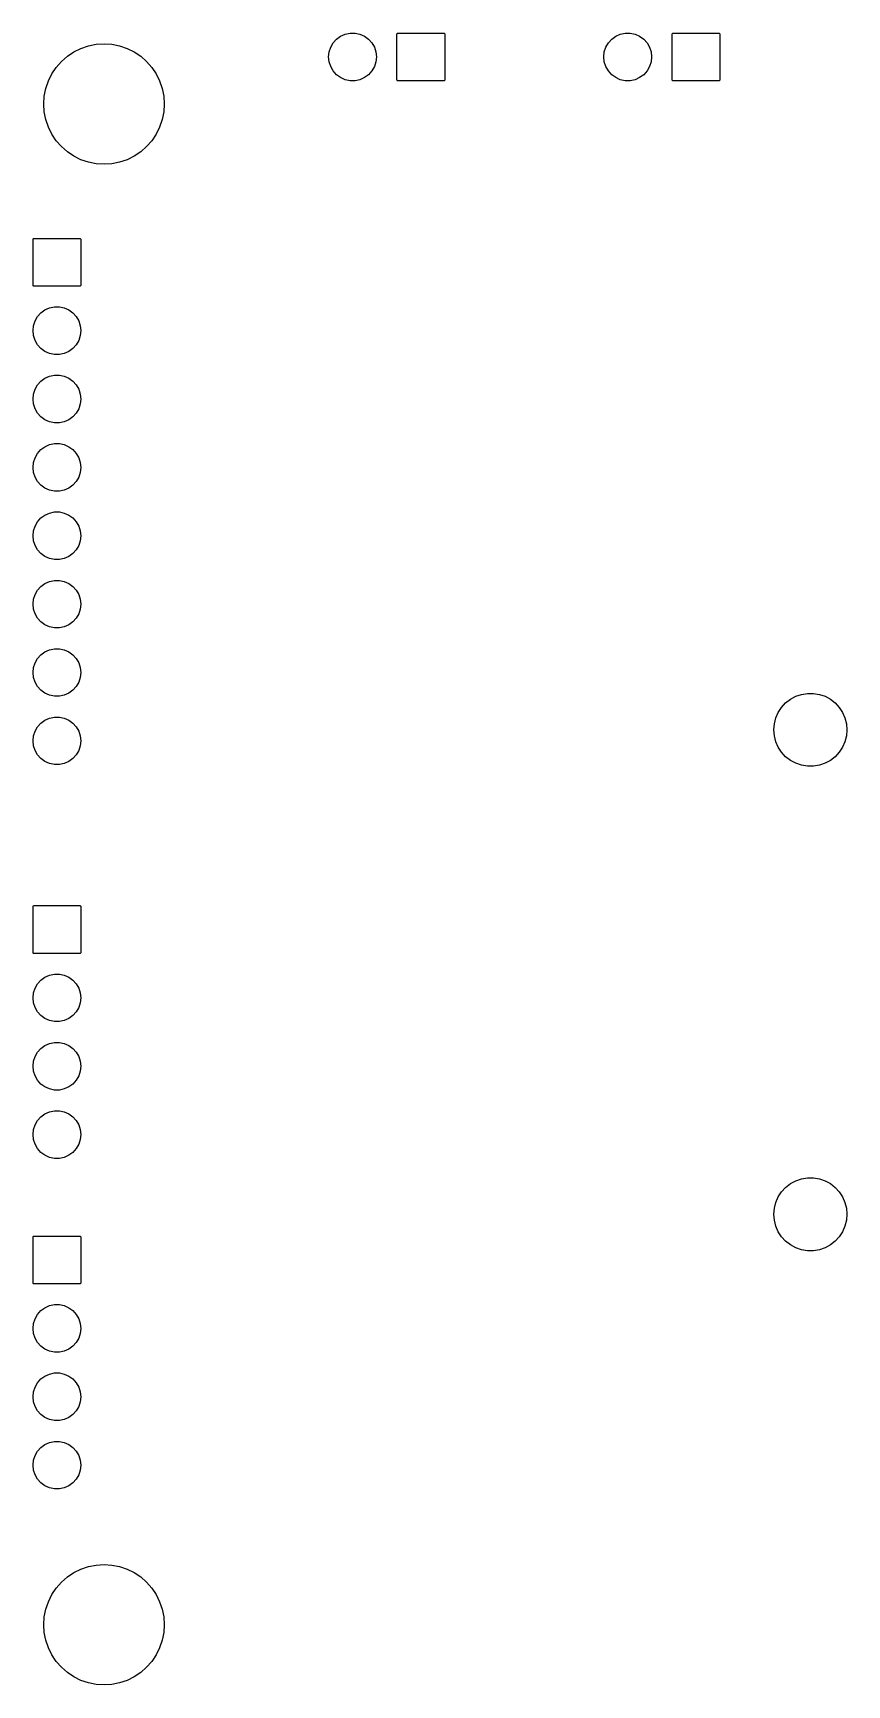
# Model space of a CAD drawing. Extents: x 108 to 210, y -134 to -72.
# Drawn here: x 108.1 to 138.4, y -134 to -72.6 of the extents above; entities that cross this region are included whole.
import ezdxf

# ---------------------------------------------------------------- set-up
doc = ezdxf.new("R2010")
doc.units = 0
doc.layers.add('BLACK', color=7, linetype='CONTINUOUS')

msp = doc.modelspace()

# ---------------------------------------------------------------- linework, layer by layer
at = {"layer": 'BLACK', "linetype": 'CONTINUOUS'}
for p, q in [((110.170763, -73.088258), (110.457882, -73.031146)), ((110.457882, -73.031146), (110.75, -73.012)), ((110.75, -73.012), (111.042118, -73.031146)), ((111.042118, -73.031146), (111.329237, -73.088258)), ((119.173772, -73.138818), (119.266593, -72.978047)), ((119.266593, -72.978047), (119.390812, -72.840087)), ((119.390812, -72.840087), (119.541, -72.730969)), ((119.541, -72.730969), (119.710593, -72.655462)), ((119.710593, -72.655462), (119.892179, -72.616865)), ((119.892179, -72.616865), (120.077821, -72.616865)), ((120.077821, -72.616865), (120.259407, -72.655462)), ((120.259407, -72.655462), (120.429, -72.730969)), ((120.429, -72.730969), (120.579188, -72.840087)), ((120.579188, -72.840087), (120.703407, -72.978047)), ((120.703407, -72.978047), (120.796228, -73.138818)), ((121.637, -72.65), (121.639893, -72.635458)), ((121.637, -74.35), (121.637, -72.65)), ((121.639893, -72.635458), (121.64813, -72.62313)), ((121.64813, -72.62313), (121.660458, -72.614893)), ((121.660458, -72.614893), (121.675, -72.612)), ((121.675, -72.612), (123.375, -72.612)), ((123.375, -72.612), (123.389542, -72.614893)), ((123.389542, -72.614893), (123.40187, -72.62313)), ((123.40187, -72.62313), (123.410107, -72.635458)), ((123.410107, -72.635458), (123.413, -72.65)), ((123.413, -72.65), (123.413, -74.35)), ((129.398772, -73.138818), (129.491593, -72.978047)), ((129.491593, -72.978047), (129.615812, -72.840087)), ((129.615812, -72.840087), (129.766, -72.730969)), ((129.766, -72.730969), (129.935593, -72.655462)), ((129.935593, -72.655462), (130.117179, -72.616865)), ((130.117179, -72.616865), (130.302821, -72.616865)), ((130.302821, -72.616865), (130.484407, -72.655462)), ((130.484407, -72.655462), (130.654, -72.730969)), ((130.654, -72.730969), (130.804188, -72.840087)), ((130.804188, -72.840087), (130.928407, -72.978047)), ((130.928407, -72.978047), (131.021228, -73.138818)), ((131.862, -72.65), (131.864893, -72.635458)), ((131.862, -74.35), (131.862, -72.65)), ((131.864893, -72.635458), (131.87313, -72.62313)), ((131.87313, -72.62313), (131.885458, -72.614893)), ((131.885458, -72.614893), (131.9, -72.612)), ((131.9, -72.612), (133.6, -72.612)), ((133.6, -72.612), (133.614542, -72.614893)), ((133.614542, -72.614893), (133.62687, -72.62313)), ((133.62687, -72.62313), (133.635107, -72.635458)), ((133.635107, -72.635458), (133.638, -72.65)), ((133.638, -72.65), (133.638, -74.35)), ((109.167495, -73.667495), (109.387592, -73.474475)), ((109.387592, -73.474475), (109.631, -73.311835)), ((109.631, -73.311835), (109.893554, -73.182358)), ((109.893554, -73.182358), (110.170763, -73.088258)), ((111.329237, -73.088258), (111.606446, -73.182358)), ((111.606446, -73.182358), (111.869, -73.311835)), ((111.869, -73.311835), (112.112408, -73.474475)), ((112.112408, -73.474475), (112.332505, -73.667495)), ((119.097, -73.5), (119.116405, -73.315374)), ((119.116405, -73.684626), (119.097, -73.5)), ((119.116405, -73.315374), (119.173772, -73.138818)), ((120.796228, -73.138818), (120.853595, -73.315374)), ((120.853595, -73.315374), (120.873, -73.5)), ((120.873, -73.5), (120.853595, -73.684626)), ((129.322, -73.5), (129.341405, -73.315374)), ((129.341405, -73.684626), (129.322, -73.5)), ((129.341405, -73.315374), (129.398772, -73.138818)), ((131.021228, -73.138818), (131.078595, -73.315374)), ((131.078595, -73.315374), (131.098, -73.5)), ((131.098, -73.5), (131.078595, -73.684626)), ((108.682358, -74.393554), (108.811835, -74.131)), ((108.811835, -74.131), (108.974475, -73.887592)), ((108.974475, -73.887592), (109.167495, -73.667495)), ((112.332505, -73.667495), (112.525525, -73.887592)), ((112.525525, -73.887592), (112.688165, -74.131)), ((112.688165, -74.131), (112.817642, -74.393554)), ((119.173772, -73.861182), (119.116405, -73.684626)), ((119.266593, -74.021953), (119.173772, -73.861182)), ((119.390812, -74.159913), (119.266593, -74.021953)), ((119.541, -74.269031), (119.390812, -74.159913)), ((120.579188, -74.159913), (120.429, -74.269031)), ((120.703407, -74.021953), (120.579188, -74.159913)), ((120.796228, -73.861182), (120.703407, -74.021953)), ((120.853595, -73.684626), (120.796228, -73.861182)), ((129.398772, -73.861182), (129.341405, -73.684626)), ((129.491593, -74.021953), (129.398772, -73.861182)), ((129.615812, -74.159913), (129.491593, -74.021953)), ((129.766, -74.269031), (129.615812, -74.159913)), ((130.804188, -74.159913), (130.654, -74.269031)), ((130.928407, -74.021953), (130.804188, -74.159913)), ((131.021228, -73.861182), (130.928407, -74.021953)), ((131.078595, -73.684626), (131.021228, -73.861182)), ((108.531146, -74.957882), (108.588258, -74.670763)), ((108.588258, -74.670763), (108.682358, -74.393554)), ((112.817642, -74.393554), (112.911742, -74.670763)), ((112.911742, -74.670763), (112.968854, -74.957882)), ((119.710593, -74.344538), (119.541, -74.269031)), ((119.892179, -74.383135), (119.710593, -74.344538)), ((120.077821, -74.383135), (119.892179, -74.383135)), ((120.259407, -74.344538), (120.077821, -74.383135)), ((120.429, -74.269031), (120.259407, -74.344538)), ((121.639893, -74.364542), (121.637, -74.35)), ((121.64813, -74.37687), (121.639893, -74.364542)), ((121.660458, -74.385107), (121.64813, -74.37687)), ((121.675, -74.388), (121.660458, -74.385107)), ((123.375, -74.388), (121.675, -74.388)), ((123.389542, -74.385107), (123.375, -74.388)), ((123.40187, -74.37687), (123.389542, -74.385107)), ((123.410107, -74.364542), (123.40187, -74.37687)), ((123.413, -74.35), (123.410107, -74.364542)), ((129.935593, -74.344538), (129.766, -74.269031)), ((130.117179, -74.383135), (129.935593, -74.344538)), ((130.302821, -74.383135), (130.117179, -74.383135)), ((130.484407, -74.344538), (130.302821, -74.383135)), ((130.654, -74.269031), (130.484407, -74.344538)), ((131.864893, -74.364542), (131.862, -74.35)), ((131.87313, -74.37687), (131.864893, -74.364542)), ((131.885458, -74.385107), (131.87313, -74.37687)), ((131.9, -74.388), (131.885458, -74.385107)), ((133.6, -74.388), (131.9, -74.388)), ((133.614542, -74.385107), (133.6, -74.388)), ((133.62687, -74.37687), (133.614542, -74.385107)), ((133.635107, -74.364542), (133.62687, -74.37687)), ((133.638, -74.35), (133.635107, -74.364542)), ((108.512, -75.25), (108.531146, -74.957882)), ((108.531146, -75.542118), (108.512, -75.25)), ((112.968854, -74.957882), (112.988, -75.25)), ((112.988, -75.25), (112.968854, -75.542118)), ((108.588258, -75.829237), (108.531146, -75.542118)), ((108.682358, -76.106446), (108.588258, -75.829237)), ((112.911742, -75.829237), (112.817642, -76.106446)), ((112.968854, -75.542118), (112.911742, -75.829237)), ((108.811835, -76.369), (108.682358, -76.106446)), ((108.974475, -76.612408), (108.811835, -76.369)), ((109.167495, -76.832505), (108.974475, -76.612408)), ((112.525525, -76.612408), (112.332505, -76.832505)), ((112.688165, -76.369), (112.525525, -76.612408)), ((112.817642, -76.106446), (112.688165, -76.369)), ((109.387592, -77.025525), (109.167495, -76.832505)), ((109.631, -77.188165), (109.387592, -77.025525)), ((109.893554, -77.317642), (109.631, -77.188165)), ((110.170763, -77.411742), (109.893554, -77.317642)), ((111.606446, -77.317642), (111.329237, -77.411742)), ((111.869, -77.188165), (111.606446, -77.317642)), ((112.112408, -77.025525), (111.869, -77.188165)), ((112.332505, -76.832505), (112.112408, -77.025525)), ((110.457882, -77.468854), (110.170763, -77.411742)), ((110.75, -77.488), (110.457882, -77.468854)), ((111.042118, -77.468854), (110.75, -77.488)), ((111.329237, -77.411742), (111.042118, -77.468854)), ((108.112, -80.28), (108.114893, -80.265458)), ((108.112, -81.98), (108.112, -80.28)), ((108.114893, -80.265458), (108.12313, -80.25313)), ((108.12313, -80.25313), (108.135458, -80.244893)), ((108.135458, -80.244893), (108.15, -80.242)), ((108.15, -80.242), (109.85, -80.242)), ((109.85, -80.242), (109.864542, -80.244893)), ((109.864542, -80.244893), (109.87687, -80.25313)), ((109.87687, -80.25313), (109.885107, -80.265458)), ((109.885107, -80.265458), (109.888, -80.28)), ((109.888, -80.28), (109.888, -81.98)), ((108.114893, -81.994542), (108.112, -81.98)), ((108.12313, -82.00687), (108.114893, -81.994542)), ((108.135458, -82.015107), (108.12313, -82.00687)), ((108.15, -82.018), (108.135458, -82.015107)), ((109.85, -82.018), (108.15, -82.018)), ((109.864542, -82.015107), (109.85, -82.018)), ((109.87687, -82.00687), (109.864542, -82.015107)), ((109.885107, -81.994542), (109.87687, -82.00687)), ((109.888, -81.98), (109.885107, -81.994542)), ((108.556, -82.900969), (108.725593, -82.825462)), ((108.725593, -82.825462), (108.907179, -82.786865)), ((108.907179, -82.786865), (109.092821, -82.786865)), ((109.092821, -82.786865), (109.274407, -82.825462)), ((109.274407, -82.825462), (109.444, -82.900969)), ((108.131405, -83.485374), (108.188772, -83.308818)), ((108.188772, -83.308818), (108.281593, -83.148047)), ((108.281593, -83.148047), (108.405812, -83.010087)), ((108.405812, -83.010087), (108.556, -82.900969)), ((109.444, -82.900969), (109.594188, -83.010087)), ((109.594188, -83.010087), (109.718407, -83.148047)), ((109.718407, -83.148047), (109.811228, -83.308818)), ((109.811228, -83.308818), (109.868595, -83.485374)), ((108.112, -83.67), (108.131405, -83.485374)), ((108.131405, -83.854626), (108.112, -83.67)), ((108.188772, -84.031182), (108.131405, -83.854626)), ((108.281593, -84.191953), (108.188772, -84.031182)), ((109.811228, -84.031182), (109.718407, -84.191953)), ((109.868595, -83.854626), (109.811228, -84.031182)), ((109.868595, -83.485374), (109.888, -83.67)), ((109.888, -83.67), (109.868595, -83.854626)), ((108.405812, -84.329913), (108.281593, -84.191953)), ((108.556, -84.439031), (108.405812, -84.329913)), ((108.725593, -84.514538), (108.556, -84.439031)), ((108.907179, -84.553135), (108.725593, -84.514538)), ((109.092821, -84.553135), (108.907179, -84.553135)), ((109.274407, -84.514538), (109.092821, -84.553135)), ((109.444, -84.439031), (109.274407, -84.514538)), ((109.594188, -84.329913), (109.444, -84.439031)), ((109.718407, -84.191953), (109.594188, -84.329913)), ((108.131405, -86.025374), (108.188772, -85.848818)), ((108.188772, -85.848818), (108.281593, -85.688047)), ((108.281593, -85.688047), (108.405812, -85.550087)), ((108.405812, -85.550087), (108.556, -85.440969)), ((108.556, -85.440969), (108.725593, -85.365462)), ((108.725593, -85.365462), (108.907179, -85.326865)), ((108.907179, -85.326865), (109.092821, -85.326865)), ((109.092821, -85.326865), (109.274407, -85.365462)), ((109.274407, -85.365462), (109.444, -85.440969)), ((109.444, -85.440969), (109.594188, -85.550087)), ((109.594188, -85.550087), (109.718407, -85.688047)), ((109.718407, -85.688047), (109.811228, -85.848818)), ((109.811228, -85.848818), (109.868595, -86.025374)), ((108.112, -86.21), (108.131405, -86.025374)), ((108.131405, -86.394626), (108.112, -86.21)), ((108.188772, -86.571182), (108.131405, -86.394626)), ((109.868595, -86.394626), (109.811228, -86.571182)), ((109.868595, -86.025374), (109.888, -86.21)), ((109.888, -86.21), (109.868595, -86.394626)), ((108.281593, -86.731953), (108.188772, -86.571182)), ((108.405812, -86.869913), (108.281593, -86.731953)), ((108.556, -86.979031), (108.405812, -86.869913)), ((108.725593, -87.054538), (108.556, -86.979031)), ((108.907179, -87.093135), (108.725593, -87.054538)), ((109.092821, -87.093135), (108.907179, -87.093135)), ((109.274407, -87.054538), (109.092821, -87.093135)), ((109.444, -86.979031), (109.274407, -87.054538)), ((109.594188, -86.869913), (109.444, -86.979031)), ((109.718407, -86.731953), (109.594188, -86.869913)), ((109.811228, -86.571182), (109.718407, -86.731953)), ((108.188772, -88.388818), (108.281593, -88.228047)), ((108.281593, -88.228047), (108.405812, -88.090087)), ((108.405812, -88.090087), (108.556, -87.980969)), ((108.556, -87.980969), (108.725593, -87.905462)), ((108.725593, -87.905462), (108.907179, -87.866865)), ((108.907179, -87.866865), (109.092821, -87.866865)), ((109.092821, -87.866865), (109.274407, -87.905462)), ((109.274407, -87.905462), (109.444, -87.980969)), ((109.444, -87.980969), (109.594188, -88.090087)), ((109.594188, -88.090087), (109.718407, -88.228047)), ((109.718407, -88.228047), (109.811228, -88.388818)), ((108.112, -88.75), (108.131405, -88.565374)), ((108.131405, -88.934626), (108.112, -88.75)), ((108.131405, -88.565374), (108.188772, -88.388818)), ((108.188772, -89.111182), (108.131405, -88.934626)), ((109.811228, -88.388818), (109.868595, -88.565374)), ((109.868595, -88.934626), (109.811228, -89.111182)), ((109.868595, -88.565374), (109.888, -88.75)), ((109.888, -88.75), (109.868595, -88.934626)), ((108.281593, -89.271953), (108.188772, -89.111182)), ((108.405812, -89.409913), (108.281593, -89.271953)), ((108.556, -89.519031), (108.405812, -89.409913)), ((108.725593, -89.594538), (108.556, -89.519031)), ((108.907179, -89.633135), (108.725593, -89.594538)), ((109.274407, -89.594538), (109.092821, -89.633135)), ((109.444, -89.519031), (109.274407, -89.594538)), ((109.594188, -89.409913), (109.444, -89.519031)), ((109.718407, -89.271953), (109.594188, -89.409913)), ((109.811228, -89.111182), (109.718407, -89.271953)), ((109.092821, -89.633135), (108.907179, -89.633135)), ((108.188772, -90.928818), (108.281593, -90.768047)), ((108.281593, -90.768047), (108.405812, -90.630087)), ((108.405812, -90.630087), (108.556, -90.520969)), ((108.556, -90.520969), (108.725593, -90.445462)), ((108.725593, -90.445462), (108.907179, -90.406865)), ((108.907179, -90.406865), (109.092821, -90.406865)), ((109.092821, -90.406865), (109.274407, -90.445462)), ((109.274407, -90.445462), (109.444, -90.520969)), ((109.444, -90.520969), (109.594188, -90.630087)), ((109.594188, -90.630087), (109.718407, -90.768047)), ((109.718407, -90.768047), (109.811228, -90.928818)), ((108.112, -91.29), (108.131405, -91.105374)), ((108.131405, -91.474626), (108.112, -91.29)), ((108.131405, -91.105374), (108.188772, -90.928818)), ((109.811228, -90.928818), (109.868595, -91.105374)), ((109.868595, -91.105374), (109.888, -91.29)), ((109.888, -91.29), (109.868595, -91.474626)), ((108.188772, -91.651182), (108.131405, -91.474626)), ((108.281593, -91.811953), (108.188772, -91.651182)), ((108.405812, -91.949913), (108.281593, -91.811953)), ((108.556, -92.059031), (108.405812, -91.949913)), ((108.725593, -92.134538), (108.556, -92.059031)), ((109.444, -92.059031), (109.274407, -92.134538)), ((109.594188, -91.949913), (109.444, -92.059031)), ((109.718407, -91.811953), (109.594188, -91.949913)), ((109.811228, -91.651182), (109.718407, -91.811953)), ((109.868595, -91.474626), (109.811228, -91.651182)), ((108.907179, -92.173135), (108.725593, -92.134538)), ((109.092821, -92.173135), (108.907179, -92.173135)), ((109.274407, -92.134538), (109.092821, -92.173135)), ((108.281593, -93.308047), (108.405812, -93.170087)), ((108.405812, -93.170087), (108.556, -93.060969)), ((108.556, -93.060969), (108.725593, -92.985462)), ((108.725593, -92.985462), (108.907179, -92.946865)), ((108.907179, -92.946865), (109.092821, -92.946865)), ((109.092821, -92.946865), (109.274407, -92.985462)), ((109.274407, -92.985462), (109.444, -93.060969)), ((109.444, -93.060969), (109.594188, -93.170087)), ((109.594188, -93.170087), (109.718407, -93.308047)), ((108.112, -93.83), (108.131405, -93.645374)), ((108.131405, -94.014626), (108.112, -93.83)), ((108.131405, -93.645374), (108.188772, -93.468818)), ((108.188772, -93.468818), (108.281593, -93.308047)), ((109.718407, -93.308047), (109.811228, -93.468818)), ((109.811228, -93.468818), (109.868595, -93.645374)), ((109.868595, -93.645374), (109.888, -93.83)), ((109.888, -93.83), (109.868595, -94.014626)), ((108.188772, -94.191182), (108.131405, -94.014626)), ((108.281593, -94.351953), (108.188772, -94.191182)), ((108.405812, -94.489913), (108.281593, -94.351953)), ((108.556, -94.599031), (108.405812, -94.489913)), ((109.594188, -94.489913), (109.444, -94.599031)), ((109.718407, -94.351953), (109.594188, -94.489913)), ((109.811228, -94.191182), (109.718407, -94.351953)), ((109.868595, -94.014626), (109.811228, -94.191182)), ((108.725593, -94.674538), (108.556, -94.599031)), ((108.907179, -94.713135), (108.725593, -94.674538)), ((109.092821, -94.713135), (108.907179, -94.713135)), ((109.274407, -94.674538), (109.092821, -94.713135)), ((109.444, -94.599031), (109.274407, -94.674538)), ((108.281593, -95.848047), (108.405812, -95.710087)), ((108.405812, -95.710087), (108.556, -95.600969)), ((108.556, -95.600969), (108.725593, -95.525462)), ((108.725593, -95.525462), (108.907179, -95.486865)), ((108.907179, -95.486865), (109.092821, -95.486865)), ((109.092821, -95.486865), (109.274407, -95.525462)), ((109.274407, -95.525462), (109.444, -95.600969)), ((109.444, -95.600969), (109.594188, -95.710087)), ((109.594188, -95.710087), (109.718407, -95.848047)), ((108.112, -96.37), (108.131405, -96.185374)), ((108.131405, -96.185374), (108.188772, -96.008818)), ((108.188772, -96.008818), (108.281593, -95.848047)), ((109.718407, -95.848047), (109.811228, -96.008818)), ((109.811228, -96.008818), (109.868595, -96.185374)), ((109.868595, -96.185374), (109.888, -96.37)), ((108.131405, -96.554626), (108.112, -96.37)), ((108.188772, -96.731182), (108.131405, -96.554626)), ((108.281593, -96.891953), (108.188772, -96.731182)), ((108.405812, -97.029913), (108.281593, -96.891953)), ((109.718407, -96.891953), (109.594188, -97.029913)), ((109.811228, -96.731182), (109.718407, -96.891953)), ((109.868595, -96.554626), (109.811228, -96.731182)), ((109.888, -96.37), (109.868595, -96.554626)), ((108.556, -97.139031), (108.405812, -97.029913)), ((108.725593, -97.214538), (108.556, -97.139031)), ((108.907179, -97.253135), (108.725593, -97.214538)), ((109.092821, -97.253135), (108.907179, -97.253135)), ((109.274407, -97.214538), (109.092821, -97.253135)), ((109.444, -97.139031), (109.274407, -97.214538)), ((109.594188, -97.029913), (109.444, -97.139031)), ((135.927716, -97.665408), (136.07971, -97.500298)), ((136.07971, -97.500298), (136.256807, -97.362458)), ((136.256807, -97.362458), (136.454176, -97.255647)), ((136.454176, -97.255647), (136.666434, -97.182779)), ((136.666434, -97.182779), (136.887791, -97.145841)), ((136.887791, -97.145841), (137.112209, -97.145841)), ((137.112209, -97.145841), (137.333566, -97.182779)), ((137.333566, -97.182779), (137.545824, -97.255647)), ((137.545824, -97.255647), (137.743193, -97.362458)), ((137.743193, -97.362458), (137.92029, -97.500298)), ((137.92029, -97.500298), (138.072284, -97.665408)), ((108.405812, -98.250087), (108.556, -98.140969)), ((108.556, -98.140969), (108.725593, -98.065462)), ((108.725593, -98.065462), (108.907179, -98.026865)), ((108.907179, -98.026865), (109.092821, -98.026865)), ((109.092821, -98.026865), (109.274407, -98.065462)), ((109.274407, -98.065462), (109.444, -98.140969)), ((109.444, -98.140969), (109.594188, -98.250087)), ((135.659732, -98.276349), (135.714824, -98.058798)), ((135.714824, -98.058798), (135.804971, -97.853283)), ((135.804971, -97.853283), (135.927716, -97.665408)), ((138.072284, -97.665408), (138.195029, -97.853283)), ((138.195029, -97.853283), (138.285176, -98.058798)), ((138.285176, -98.058798), (138.340268, -98.276349)), ((108.112, -98.91), (108.131405, -98.725374)), ((108.131405, -98.725374), (108.188772, -98.548818)), ((108.188772, -98.548818), (108.281593, -98.388047)), ((108.281593, -98.388047), (108.405812, -98.250087)), ((109.594188, -98.250087), (109.718407, -98.388047)), ((109.718407, -98.388047), (109.811228, -98.548818)), ((109.811228, -98.548818), (109.868595, -98.725374)), ((109.868595, -98.725374), (109.888, -98.91)), ((135.6412, -98.5), (135.659732, -98.276349)), ((135.659732, -98.723651), (135.6412, -98.5)), ((135.714824, -98.941202), (135.659732, -98.723651)), ((138.340268, -98.723651), (138.285176, -98.941202)), ((138.340268, -98.276349), (138.3588, -98.5)), ((138.3588, -98.5), (138.340268, -98.723651)), ((108.131405, -99.094626), (108.112, -98.91)), ((108.188772, -99.271182), (108.131405, -99.094626)), ((108.281593, -99.431953), (108.188772, -99.271182)), ((109.811228, -99.271182), (109.718407, -99.431953)), ((109.868595, -99.094626), (109.811228, -99.271182)), ((109.888, -98.91), (109.868595, -99.094626)), ((135.804971, -99.146717), (135.714824, -98.941202)), ((135.927716, -99.334592), (135.804971, -99.146717)), ((136.07971, -99.499702), (135.927716, -99.334592)), ((138.072284, -99.334592), (137.92029, -99.499702)), ((138.195029, -99.146717), (138.072284, -99.334592)), ((138.285176, -98.941202), (138.195029, -99.146717)), ((108.405812, -99.569913), (108.281593, -99.431953)), ((108.556, -99.679031), (108.405812, -99.569913)), ((108.725593, -99.754538), (108.556, -99.679031)), ((108.907179, -99.793135), (108.725593, -99.754538)), ((109.092821, -99.793135), (108.907179, -99.793135)), ((109.274407, -99.754538), (109.092821, -99.793135)), ((109.444, -99.679031), (109.274407, -99.754538)), ((109.594188, -99.569913), (109.444, -99.679031)), ((109.718407, -99.431953), (109.594188, -99.569913)), ((136.256807, -99.637542), (136.07971, -99.499702)), ((136.454176, -99.744353), (136.256807, -99.637542)), ((136.666434, -99.817221), (136.454176, -99.744353)), ((136.887791, -99.854159), (136.666434, -99.817221)), ((137.112209, -99.854159), (136.887791, -99.854159)), ((137.333566, -99.817221), (137.112209, -99.854159)), ((137.545824, -99.744353), (137.333566, -99.817221)), ((137.743193, -99.637542), (137.545824, -99.744353)), ((137.92029, -99.499702), (137.743193, -99.637542)), ((108.112, -105.07), (108.114893, -105.055458)), ((108.112, -106.77), (108.112, -105.07)), ((108.114893, -105.055458), (108.12313, -105.04313)), ((108.12313, -105.04313), (108.135458, -105.034893)), ((108.135458, -105.034893), (108.15, -105.032)), ((108.15, -105.032), (109.85, -105.032)), ((109.85, -105.032), (109.864542, -105.034893)), ((109.864542, -105.034893), (109.87687, -105.04313)), ((109.87687, -105.04313), (109.885107, -105.055458)), ((109.885107, -105.055458), (109.888, -105.07)), ((109.888, -105.07), (109.888, -106.77)), ((108.114893, -106.784542), (108.112, -106.77)), ((108.12313, -106.79687), (108.114893, -106.784542)), ((109.885107, -106.784542), (109.87687, -106.79687)), ((109.888, -106.77), (109.885107, -106.784542)), ((108.135458, -106.805107), (108.12313, -106.79687)), ((108.15, -106.808), (108.135458, -106.805107)), ((109.85, -106.808), (108.15, -106.808)), ((109.864542, -106.805107), (109.85, -106.808)), ((109.87687, -106.79687), (109.864542, -106.805107)), ((108.188772, -108.098818), (108.281593, -107.938047)), ((108.281593, -107.938047), (108.405812, -107.800087)), ((108.405812, -107.800087), (108.556, -107.690969)), ((108.556, -107.690969), (108.725593, -107.615462)), ((108.725593, -107.615462), (108.907179, -107.576865)), ((108.907179, -107.576865), (109.092821, -107.576865)), ((109.092821, -107.576865), (109.274407, -107.615462)), ((109.274407, -107.615462), (109.444, -107.690969)), ((109.444, -107.690969), (109.594188, -107.800087)), ((109.594188, -107.800087), (109.718407, -107.938047)), ((109.718407, -107.938047), (109.811228, -108.098818)), ((108.112, -108.46), (108.131405, -108.275374)), ((108.131405, -108.644626), (108.112, -108.46)), ((108.131405, -108.275374), (108.188772, -108.098818)), ((109.811228, -108.098818), (109.868595, -108.275374)), ((109.868595, -108.275374), (109.888, -108.46)), ((109.888, -108.46), (109.868595, -108.644626)), ((108.188772, -108.821182), (108.131405, -108.644626)), ((108.281593, -108.981953), (108.188772, -108.821182)), ((108.405812, -109.119913), (108.281593, -108.981953)), ((108.556, -109.229031), (108.405812, -109.119913)), ((108.725593, -109.304538), (108.556, -109.229031)), ((109.444, -109.229031), (109.274407, -109.304538)), ((109.594188, -109.119913), (109.444, -109.229031)), ((109.718407, -108.981953), (109.594188, -109.119913)), ((109.811228, -108.821182), (109.718407, -108.981953)), ((109.868595, -108.644626), (109.811228, -108.821182)), ((108.907179, -109.343135), (108.725593, -109.304538)), ((109.092821, -109.343135), (108.907179, -109.343135)), ((109.274407, -109.304538), (109.092821, -109.343135)), ((108.281593, -110.478047), (108.405812, -110.340087)), ((108.405812, -110.340087), (108.556, -110.230969)), ((108.556, -110.230969), (108.725593, -110.155462)), ((108.725593, -110.155462), (108.907179, -110.116865)), ((108.907179, -110.116865), (109.092821, -110.116865)), ((109.092821, -110.116865), (109.274407, -110.155462)), ((109.274407, -110.155462), (109.444, -110.230969)), ((109.444, -110.230969), (109.594188, -110.340087)), ((109.594188, -110.340087), (109.718407, -110.478047)), ((108.112, -111), (108.131405, -110.815374)), ((108.131405, -111.184626), (108.112, -111)), ((108.131405, -110.815374), (108.188772, -110.638818)), ((108.188772, -110.638818), (108.281593, -110.478047)), ((109.718407, -110.478047), (109.811228, -110.638818)), ((109.811228, -110.638818), (109.868595, -110.815374)), ((109.868595, -110.815374), (109.888, -111)), ((109.888, -111), (109.868595, -111.184626)), ((108.188772, -111.361182), (108.131405, -111.184626)), ((108.281593, -111.521953), (108.188772, -111.361182)), ((108.405812, -111.659913), (108.281593, -111.521953)), ((108.556, -111.769031), (108.405812, -111.659913)), ((109.594188, -111.659913), (109.444, -111.769031)), ((109.718407, -111.521953), (109.594188, -111.659913)), ((109.811228, -111.361182), (109.718407, -111.521953)), ((109.868595, -111.184626), (109.811228, -111.361182)), ((108.725593, -111.844538), (108.556, -111.769031)), ((108.907179, -111.883135), (108.725593, -111.844538)), ((109.092821, -111.883135), (108.907179, -111.883135)), ((109.274407, -111.844538), (109.092821, -111.883135)), ((109.444, -111.769031), (109.274407, -111.844538)), ((108.281593, -113.018047), (108.405812, -112.880087)), ((108.405812, -112.880087), (108.556, -112.770969)), ((108.556, -112.770969), (108.725593, -112.695462)), ((108.725593, -112.695462), (108.907179, -112.656865)), ((108.907179, -112.656865), (109.092821, -112.656865)), ((109.092821, -112.656865), (109.274407, -112.695462)), ((109.274407, -112.695462), (109.444, -112.770969)), ((109.444, -112.770969), (109.594188, -112.880087)), ((109.594188, -112.880087), (109.718407, -113.018047)), ((108.112, -113.54), (108.131405, -113.355374)), ((108.131405, -113.724626), (108.112, -113.54)), ((108.131405, -113.355374), (108.188772, -113.178818)), ((108.188772, -113.178818), (108.281593, -113.018047)), ((109.718407, -113.018047), (109.811228, -113.178818)), ((109.811228, -113.178818), (109.868595, -113.355374)), ((109.868595, -113.355374), (109.888, -113.54)), ((109.888, -113.54), (109.868595, -113.724626)), ((108.188772, -113.901182), (108.131405, -113.724626)), ((108.281593, -114.061953), (108.188772, -113.901182)), ((108.405812, -114.199913), (108.281593, -114.061953)), ((109.718407, -114.061953), (109.594188, -114.199913)), ((109.811228, -113.901182), (109.718407, -114.061953)), ((109.868595, -113.724626), (109.811228, -113.901182)), ((108.556, -114.309031), (108.405812, -114.199913)), ((108.725593, -114.384538), (108.556, -114.309031)), ((108.907179, -114.423135), (108.725593, -114.384538)), ((109.092821, -114.423135), (108.907179, -114.423135)), ((109.274407, -114.384538), (109.092821, -114.423135)), ((109.444, -114.309031), (109.274407, -114.384538)), ((109.594188, -114.199913), (109.444, -114.309031)), ((136.07971, -115.500298), (136.256807, -115.362458)), ((136.256807, -115.362458), (136.454176, -115.255647)), ((136.454176, -115.255647), (136.666434, -115.182779)), ((136.666434, -115.182779), (136.887791, -115.145841)), ((136.887791, -115.145841), (137.112209, -115.145841)), ((137.112209, -115.145841), (137.333566, -115.182779)), ((137.333566, -115.182779), (137.545824, -115.255647)), ((137.545824, -115.255647), (137.743193, -115.362458)), ((137.743193, -115.362458), (137.92029, -115.500298)), ((135.714824, -116.058798), (135.804971, -115.853283)), ((135.804971, -115.853283), (135.927716, -115.665408)), ((135.927716, -115.665408), (136.07971, -115.500298)), ((137.92029, -115.500298), (138.072284, -115.665408)), ((138.072284, -115.665408), (138.195029, -115.853283)), ((138.195029, -115.853283), (138.285176, -116.058798)), ((135.6412, -116.5), (135.659732, -116.276349)), ((135.659732, -116.723651), (135.6412, -116.5)), ((135.659732, -116.276349), (135.714824, -116.058798)), ((138.285176, -116.058798), (138.340268, -116.276349)), ((138.340268, -116.276349), (138.3588, -116.5)), ((138.3588, -116.5), (138.340268, -116.723651)), ((135.714824, -116.941202), (135.659732, -116.723651)), ((135.804971, -117.146717), (135.714824, -116.941202)), ((135.927716, -117.334592), (135.804971, -117.146717)), ((138.195029, -117.146717), (138.072284, -117.334592)), ((138.285176, -116.941202), (138.195029, -117.146717)), ((138.340268, -116.723651), (138.285176, -116.941202)), ((108.112, -117.35), (108.114893, -117.335458)), ((108.112, -119.05), (108.112, -117.35)), ((108.114893, -117.335458), (108.12313, -117.32313)), ((108.12313, -117.32313), (108.135458, -117.314893)), ((108.135458, -117.314893), (108.15, -117.312)), ((108.15, -117.312), (109.85, -117.312)), ((109.85, -117.312), (109.864542, -117.314893)), ((109.864542, -117.314893), (109.87687, -117.32313)), ((109.87687, -117.32313), (109.885107, -117.335458)), ((109.885107, -117.335458), (109.888, -117.35)), ((109.888, -117.35), (109.888, -119.05)), ((136.07971, -117.499702), (135.927716, -117.334592)), ((136.256807, -117.637542), (136.07971, -117.499702)), ((136.454176, -117.744353), (136.256807, -117.637542)), ((136.666434, -117.817221), (136.454176, -117.744353)), ((136.887791, -117.854159), (136.666434, -117.817221)), ((137.333566, -117.817221), (137.112209, -117.854159)), ((137.545824, -117.744353), (137.333566, -117.817221)), ((137.743193, -117.637542), (137.545824, -117.744353)), ((137.92029, -117.499702), (137.743193, -117.637542)), ((138.072284, -117.334592), (137.92029, -117.499702)), ((137.112209, -117.854159), (136.887791, -117.854159)), ((108.114893, -119.064542), (108.112, -119.05)), ((108.12313, -119.07687), (108.114893, -119.064542)), ((109.885107, -119.064542), (109.87687, -119.07687)), ((109.888, -119.05), (109.885107, -119.064542)), ((108.135458, -119.085107), (108.12313, -119.07687)), ((108.15, -119.088), (108.135458, -119.085107)), ((109.85, -119.088), (108.15, -119.088)), ((109.864542, -119.085107), (109.85, -119.088)), ((109.87687, -119.07687), (109.864542, -119.085107)), ((108.188772, -120.378818), (108.281593, -120.218047)), ((108.281593, -120.218047), (108.405812, -120.080087)), ((108.405812, -120.080087), (108.556, -119.970969)), ((108.556, -119.970969), (108.725593, -119.895462)), ((108.725593, -119.895462), (108.907179, -119.856865)), ((108.907179, -119.856865), (109.092821, -119.856865)), ((109.092821, -119.856865), (109.274407, -119.895462)), ((109.274407, -119.895462), (109.444, -119.970969)), ((109.444, -119.970969), (109.594188, -120.080087)), ((109.594188, -120.080087), (109.718407, -120.218047)), ((109.718407, -120.218047), (109.811228, -120.378818)), ((108.112, -120.74), (108.131405, -120.555374)), ((108.131405, -120.924626), (108.112, -120.74)), ((108.131405, -120.555374), (108.188772, -120.378818)), ((109.811228, -120.378818), (109.868595, -120.555374)), ((109.868595, -120.555374), (109.888, -120.74)), ((109.888, -120.74), (109.868595, -120.924626)), ((108.188772, -121.101182), (108.131405, -120.924626)), ((108.281593, -121.261953), (108.188772, -121.101182)), ((108.405812, -121.399913), (108.281593, -121.261953)), ((108.556, -121.509031), (108.405812, -121.399913)), ((108.725593, -121.584538), (108.556, -121.509031)), ((109.444, -121.509031), (109.274407, -121.584538)), ((109.594188, -121.399913), (109.444, -121.509031)), ((109.718407, -121.261953), (109.594188, -121.399913)), ((109.811228, -121.101182), (109.718407, -121.261953)), ((109.868595, -120.924626), (109.811228, -121.101182)), ((108.907179, -121.623135), (108.725593, -121.584538)), ((109.092821, -121.623135), (108.907179, -121.623135)), ((109.274407, -121.584538), (109.092821, -121.623135)), ((108.281593, -122.758047), (108.405812, -122.620087)), ((108.405812, -122.620087), (108.556, -122.510969)), ((108.556, -122.510969), (108.725593, -122.435462)), ((108.725593, -122.435462), (108.907179, -122.396865)), ((108.907179, -122.396865), (109.092821, -122.396865)), ((109.092821, -122.396865), (109.274407, -122.435462)), ((109.274407, -122.435462), (109.444, -122.510969)), ((109.444, -122.510969), (109.594188, -122.620087)), ((109.594188, -122.620087), (109.718407, -122.758047)), ((108.112, -123.28), (108.131405, -123.095374)), ((108.131405, -123.464626), (108.112, -123.28)), ((108.131405, -123.095374), (108.188772, -122.918818)), ((108.188772, -122.918818), (108.281593, -122.758047)), ((109.718407, -122.758047), (109.811228, -122.918818)), ((109.811228, -122.918818), (109.868595, -123.095374)), ((109.868595, -123.095374), (109.888, -123.28)), ((109.888, -123.28), (109.868595, -123.464626)), ((108.188772, -123.641182), (108.131405, -123.464626)), ((108.281593, -123.801953), (108.188772, -123.641182)), ((108.405812, -123.939913), (108.281593, -123.801953)), ((108.556, -124.049031), (108.405812, -123.939913)), ((109.594188, -123.939913), (109.444, -124.049031)), ((109.718407, -123.801953), (109.594188, -123.939913)), ((109.811228, -123.641182), (109.718407, -123.801953)), ((109.868595, -123.464626), (109.811228, -123.641182)), ((108.725593, -124.124538), (108.556, -124.049031)), ((108.907179, -124.163135), (108.725593, -124.124538)), ((109.092821, -124.163135), (108.907179, -124.163135)), ((109.274407, -124.124538), (109.092821, -124.163135)), ((109.444, -124.049031), (109.274407, -124.124538)), ((108.281593, -125.298047), (108.405812, -125.160087)), ((108.405812, -125.160087), (108.556, -125.050969)), ((108.556, -125.050969), (108.725593, -124.975462)), ((108.725593, -124.975462), (108.907179, -124.936865)), ((108.907179, -124.936865), (109.092821, -124.936865)), ((109.092821, -124.936865), (109.274407, -124.975462)), ((109.274407, -124.975462), (109.444, -125.050969)), ((109.444, -125.050969), (109.594188, -125.160087)), ((109.594188, -125.160087), (109.718407, -125.298047)), ((108.112, -125.82), (108.131405, -125.635374)), ((108.131405, -126.004626), (108.112, -125.82)), ((108.131405, -125.635374), (108.188772, -125.458818)), ((108.188772, -125.458818), (108.281593, -125.298047)), ((109.718407, -125.298047), (109.811228, -125.458818)), ((109.811228, -125.458818), (109.868595, -125.635374)), ((109.868595, -125.635374), (109.888, -125.82)), ((109.888, -125.82), (109.868595, -126.004626)), ((108.188772, -126.181182), (108.131405, -126.004626)), ((108.281593, -126.341953), (108.188772, -126.181182)), ((108.405812, -126.479913), (108.281593, -126.341953)), ((109.718407, -126.341953), (109.594188, -126.479913)), ((109.811228, -126.181182), (109.718407, -126.341953)), ((109.868595, -126.004626), (109.811228, -126.181182)), ((108.556, -126.589031), (108.405812, -126.479913)), ((108.725593, -126.664538), (108.556, -126.589031)), ((108.907179, -126.703135), (108.725593, -126.664538)), ((109.092821, -126.703135), (108.907179, -126.703135)), ((109.274407, -126.664538), (109.092821, -126.703135)), ((109.444, -126.589031), (109.274407, -126.664538)), ((109.594188, -126.479913), (109.444, -126.589031)), ((109.167495, -130.167495), (109.387592, -129.974475)), ((109.387592, -129.974475), (109.631, -129.811835)), ((109.631, -129.811835), (109.893554, -129.682358)), ((109.893554, -129.682358), (110.170763, -129.588258)), ((110.170763, -129.588258), (110.457882, -129.531146)), ((110.457882, -129.531146), (110.75, -129.512)), ((110.75, -129.512), (111.042118, -129.531146)), ((111.042118, -129.531146), (111.329237, -129.588258)), ((111.329237, -129.588258), (111.606446, -129.682358)), ((111.606446, -129.682358), (111.869, -129.811835)), ((111.869, -129.811835), (112.112408, -129.974475)), ((112.112408, -129.974475), (112.332505, -130.167495)), ((108.682358, -130.893554), (108.811835, -130.631)), ((108.811835, -130.631), (108.974475, -130.387592)), ((108.974475, -130.387592), (109.167495, -130.167495)), ((112.332505, -130.167495), (112.525525, -130.387592)), ((112.525525, -130.387592), (112.688165, -130.631)), ((112.688165, -130.631), (112.817642, -130.893554)), ((108.531146, -131.457882), (108.588258, -131.170763)), ((108.588258, -131.170763), (108.682358, -130.893554)), ((112.817642, -130.893554), (112.911742, -131.170763)), ((112.911742, -131.170763), (112.968854, -131.457882)), ((108.512, -131.75), (108.531146, -131.457882)), ((108.531146, -132.042118), (108.512, -131.75)), ((112.968854, -131.457882), (112.988, -131.75)), ((112.988, -131.75), (112.968854, -132.042118)), ((108.588258, -132.329237), (108.531146, -132.042118)), ((108.682358, -132.606446), (108.588258, -132.329237)), ((112.911742, -132.329237), (112.817642, -132.606446)), ((112.968854, -132.042118), (112.911742, -132.329237)), ((108.811835, -132.869), (108.682358, -132.606446)), ((108.974475, -133.112408), (108.811835, -132.869)), ((109.167495, -133.332505), (108.974475, -133.112408)), ((112.525525, -133.112408), (112.332505, -133.332505)), ((112.688165, -132.869), (112.525525, -133.112408)), ((112.817642, -132.606446), (112.688165, -132.869)), ((109.387592, -133.525525), (109.167495, -133.332505)), ((109.631, -133.688165), (109.387592, -133.525525)), ((109.893554, -133.817642), (109.631, -133.688165)), ((111.869, -133.688165), (111.606446, -133.817642)), ((112.112408, -133.525525), (111.869, -133.688165)), ((112.332505, -133.332505), (112.112408, -133.525525)), ((110.170763, -133.911742), (109.893554, -133.817642)), ((110.457882, -133.968854), (110.170763, -133.911742)), ((110.75, -133.988), (110.457882, -133.968854)), ((111.042118, -133.968854), (110.75, -133.988)), ((111.329237, -133.911742), (111.042118, -133.968854)), ((111.606446, -133.817642), (111.329237, -133.911742))]:
    msp.add_line(p, q, dxfattribs=at)

doc.saveas('drawing.dxf')
